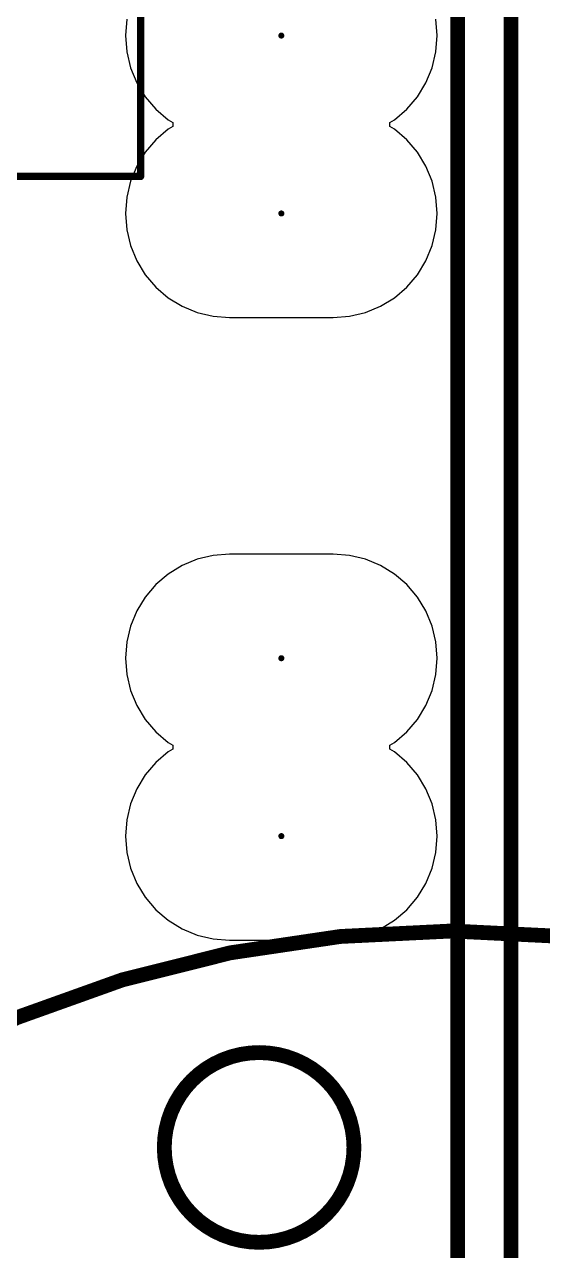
# Model space of a CAD drawing. Extents: x 69 to 227, y 90 to 377.
# Drawn here: x 173.58 to 191.06, y 261.02 to 302.37 of the extents above; entities that cross this region are included whole.
import ezdxf

# ---------------------------------------------------------------- set-up
doc = ezdxf.new("R2010")
doc.units = 0
doc.layers.get('0').update_dxf_attribs({"linetype": 'CONTINUOUS'})
for name, color, linetype in [('BOTTOMLAYER', 5, 'CONTINUOUS'), ('BOTTOMOVERLAY', 54, 'CONTINUOUS'), ('BOTTOMSOLDER', 6, 'CONTINUOUS'), ('TOPLAYER', 1, 'CONTINUOUS'), ('TOPOVERLAY', 2, 'CONTINUOUS'), ('TOPSOLDER', 216, 'CONTINUOUS')]:
    doc.layers.add(name, color=color, linetype=linetype)

# ---------------------------------------------------------------- blocks, each defined once
blk = doc.blocks.new('PEH200YV447BMB2_20')
at = {"layer": 'TOPOVERLAY', "const_width": 0.5}
blk.add_lwpolyline([(38.3, 0, 1), (-38.3, 0, 1)], format="xyb", close=True, dxfattribs=at)
blk = doc.blocks.new('CM300_SKM200_DUAL_FOOTPRI0')
at = {"layer": 'BOTTOMOVERLAY', "const_width": 0.5}
for points in [[(55, -40), (55, 40)], [(53.2, -30.7), (53.2, 30.7)]]:
    blk.add_lwpolyline(points, dxfattribs=at)
at = {"layer": 'BOTTOMOVERLAY'}
for points, const_width in [([(49.7, -24, 1), (43.3, -24, 1)], 0.5), ([(43.175, -24, 1), (43.425, -24, 1)], 0.25), ([(49.575, -24, 1), (49.825, -24, 1)], 0.25)]:
    blk.add_lwpolyline(points, format="xyb", close=True, dxfattribs=dict(at, const_width=const_width))
at = {"layer": 'BOTTOMSOLDER', "const_width": 0.102}
for points in [[(47.199, 13.5, 1), (47.301, 13.5, 1)], [(47.199, 7.5, 1), (47.301, 7.5, 1)], [(47.199, -7.5, 1), (47.301, -7.5, 1)], [(47.199, -13.5, 1), (47.301, -13.5, 1)]]:
    blk.add_lwpolyline(points, format="xyb", close=True, dxfattribs=at)
at = {"layer": 'TOPSOLDER', "const_width": 0.102}
for points in [[(47.199, 13.5, 1), (47.301, 13.5, 1)], [(47.199, 7.5, 1), (47.301, 7.5, 1)], [(47.199, -7.5, 1), (47.301, -7.5, 1)], [(47.199, -13.5, 1), (47.301, -13.5, 1)]]:
    blk.add_lwpolyline(points, format="xyb", close=True, dxfattribs=at)

msp = doc.modelspace()

# ---------------------------------------------------------------- linework, layer by layer
at = {"layer": 'BOTTOMLAYER'}
for p, q in [((177.032, 302.549), (176.989, 302)), ((187.511, 302), (187.468, 302.549)), ((176.989, 302), (177.032, 301.451)), ((187.468, 301.451), (187.511, 302)), ((177.032, 301.451), (177.161, 300.915)), ((187.339, 300.915), (187.468, 301.451)), ((177.161, 300.915), (177.372, 300.406)), ((187.128, 300.406), (187.339, 300.915)), ((177.372, 300.406), (177.66, 299.936)), ((186.84, 299.936), (187.128, 300.406)), ((177.66, 299.936), (178.017, 299.517)), ((186.483, 299.517), (186.84, 299.936)), ((178.017, 299.517), (178.436, 299.16)), ((186.064, 299.16), (186.483, 299.517)), ((178.436, 299.16), (178.593, 299.063)), ((178.593, 299.063), (178.593, 298.936)), ((185.907, 299.063), (186.064, 299.16)), ((185.907, 298.936), (185.907, 299.063)), ((178.436, 298.84), (178.017, 298.483)), ((178.593, 298.936), (178.436, 298.84)), ((186.064, 298.84), (185.907, 298.936)), ((186.483, 298.483), (186.064, 298.84)), ((178.017, 298.483), (177.66, 298.064)), ((186.84, 298.064), (186.483, 298.483)), ((177.66, 298.064), (177.372, 297.594)), ((187.128, 297.594), (186.84, 298.064)), ((177.372, 297.594), (177.161, 297.085)), ((187.339, 297.085), (187.128, 297.594)), ((177.161, 297.085), (177.032, 296.549)), ((187.468, 296.549), (187.339, 297.085)), ((177.032, 296.549), (176.989, 296)), ((187.511, 296), (187.468, 296.549)), ((176.989, 296), (177.032, 295.451)), ((187.468, 295.451), (187.511, 296)), ((177.032, 295.451), (177.161, 294.915)), ((187.339, 294.915), (187.468, 295.451)), ((177.161, 294.915), (177.372, 294.406)), ((187.128, 294.406), (187.339, 294.915)), ((177.372, 294.406), (177.66, 293.936)), ((186.84, 293.936), (187.128, 294.406)), ((177.66, 293.936), (178.017, 293.517)), ((186.483, 293.517), (186.84, 293.936)), ((178.017, 293.517), (178.436, 293.16)), ((178.436, 293.16), (178.906, 292.872)), ((185.594, 292.872), (186.064, 293.16)), ((186.064, 293.16), (186.483, 293.517)), ((178.906, 292.872), (179.415, 292.661)), ((185.085, 292.661), (185.594, 292.872)), ((179.415, 292.661), (179.951, 292.532)), ((179.951, 292.532), (180.5, 292.489)), ((180.5, 292.489), (184, 292.489)), ((184, 292.489), (184.549, 292.532)), ((184.549, 292.532), (185.085, 292.661)), ((180.5, 284.511), (179.951, 284.468)), ((184, 284.511), (180.5, 284.511)), ((184.549, 284.468), (184, 284.511)), ((178.906, 284.128), (178.436, 283.84)), ((179.415, 284.339), (178.906, 284.128)), ((179.951, 284.468), (179.415, 284.339)), ((185.085, 284.339), (184.549, 284.468)), ((185.594, 284.128), (185.085, 284.339)), ((186.064, 283.84), (185.594, 284.128)), ((178.436, 283.84), (178.017, 283.483)), ((186.483, 283.483), (186.064, 283.84)), ((178.017, 283.483), (177.66, 283.064)), ((186.84, 283.064), (186.483, 283.483)), ((177.66, 283.064), (177.372, 282.594)), ((187.128, 282.594), (186.84, 283.064)), ((177.372, 282.594), (177.161, 282.085)), ((187.339, 282.085), (187.128, 282.594)), ((177.161, 282.085), (177.032, 281.549)), ((187.468, 281.549), (187.339, 282.085)), ((177.032, 281.549), (176.989, 281)), ((187.511, 281), (187.468, 281.549)), ((176.989, 281), (177.032, 280.451)), ((187.468, 280.451), (187.511, 281)), ((177.032, 280.451), (177.161, 279.915)), ((187.339, 279.915), (187.468, 280.451)), ((177.161, 279.915), (177.372, 279.406)), ((187.128, 279.406), (187.339, 279.915)), ((177.372, 279.406), (177.66, 278.936)), ((186.84, 278.936), (187.128, 279.406)), ((177.66, 278.936), (178.017, 278.517)), ((186.483, 278.517), (186.84, 278.936)), ((178.017, 278.517), (178.436, 278.16)), ((186.064, 278.16), (186.483, 278.517)), ((178.436, 278.16), (178.593, 278.064)), ((178.593, 277.937), (178.436, 277.84)), ((178.593, 278.064), (178.593, 277.937)), ((185.907, 278.064), (186.064, 278.16)), ((185.907, 277.937), (185.907, 278.064)), ((186.064, 277.84), (185.907, 277.937)), ((178.017, 277.483), (177.66, 277.064)), ((178.436, 277.84), (178.017, 277.483)), ((186.483, 277.483), (186.064, 277.84)), ((186.84, 277.064), (186.483, 277.483)), ((177.66, 277.064), (177.372, 276.594)), ((187.128, 276.594), (186.84, 277.064)), ((177.372, 276.594), (177.161, 276.085)), ((187.339, 276.085), (187.128, 276.594)), ((177.161, 276.085), (177.032, 275.549)), ((187.468, 275.549), (187.339, 276.085)), ((177.032, 275.549), (176.989, 275)), ((187.511, 275), (187.468, 275.549)), ((176.989, 275), (177.032, 274.451)), ((187.468, 274.451), (187.511, 275)), ((177.032, 274.451), (177.161, 273.915)), ((187.339, 273.915), (187.468, 274.451)), ((177.161, 273.915), (177.372, 273.406)), ((187.128, 273.406), (187.339, 273.915)), ((177.372, 273.406), (177.66, 272.936)), ((186.84, 272.936), (187.128, 273.406)), ((177.66, 272.936), (178.017, 272.517)), ((186.483, 272.517), (186.84, 272.936)), ((178.017, 272.517), (178.436, 272.16)), ((186.064, 272.16), (186.483, 272.517)), ((178.436, 272.16), (178.906, 271.872)), ((185.594, 271.872), (186.064, 272.16)), ((178.906, 271.872), (179.415, 271.661)), ((179.415, 271.661), (179.951, 271.532)), ((184.549, 271.532), (185.085, 271.661)), ((185.085, 271.661), (185.594, 271.872)), ((179.951, 271.532), (180.5, 271.489)), ((180.5, 271.489), (184, 271.489)), ((184, 271.489), (184.549, 271.532))]:
    msp.add_line(p, q, dxfattribs=at)
at = {"layer": 'TOPLAYER'}
for p, q in [((177.032, 302.549), (176.989, 302)), ((187.511, 302), (187.468, 302.549)), ((176.989, 302), (177.032, 301.451)), ((187.468, 301.451), (187.511, 302)), ((177.032, 301.451), (177.161, 300.915)), ((187.339, 300.915), (187.468, 301.451)), ((177.161, 300.915), (177.372, 300.406)), ((187.128, 300.406), (187.339, 300.915)), ((177.372, 300.406), (177.66, 299.936)), ((186.84, 299.936), (187.128, 300.406)), ((177.66, 299.936), (178.017, 299.517)), ((186.483, 299.517), (186.84, 299.936)), ((178.017, 299.517), (178.436, 299.16)), ((186.064, 299.16), (186.483, 299.517)), ((178.436, 299.16), (178.593, 299.063)), ((178.593, 299.063), (178.593, 298.936)), ((185.907, 299.063), (186.064, 299.16)), ((185.907, 298.936), (185.907, 299.063)), ((178.436, 298.84), (178.017, 298.483)), ((178.593, 298.936), (178.436, 298.84)), ((186.064, 298.84), (185.907, 298.936)), ((186.483, 298.483), (186.064, 298.84)), ((178.017, 298.483), (177.66, 298.064)), ((186.84, 298.064), (186.483, 298.483)), ((177.66, 298.064), (177.372, 297.594)), ((187.128, 297.594), (186.84, 298.064)), ((177.372, 297.594), (177.161, 297.085)), ((187.339, 297.085), (187.128, 297.594)), ((177.161, 297.085), (177.032, 296.549)), ((187.468, 296.549), (187.339, 297.085)), ((177.032, 296.549), (176.989, 296)), ((187.511, 296), (187.468, 296.549)), ((176.989, 296), (177.032, 295.451)), ((187.468, 295.451), (187.511, 296)), ((177.032, 295.451), (177.161, 294.915)), ((187.339, 294.915), (187.468, 295.451)), ((177.161, 294.915), (177.372, 294.406)), ((187.128, 294.406), (187.339, 294.915)), ((177.372, 294.406), (177.66, 293.936)), ((186.84, 293.936), (187.128, 294.406)), ((177.66, 293.936), (178.017, 293.517)), ((186.483, 293.517), (186.84, 293.936)), ((178.017, 293.517), (178.436, 293.16)), ((178.436, 293.16), (178.906, 292.872)), ((185.594, 292.872), (186.064, 293.16)), ((186.064, 293.16), (186.483, 293.517)), ((178.906, 292.872), (179.415, 292.661)), ((185.085, 292.661), (185.594, 292.872)), ((179.415, 292.661), (179.951, 292.532)), ((179.951, 292.532), (180.5, 292.489)), ((180.5, 292.489), (184, 292.489)), ((184, 292.489), (184.549, 292.532)), ((184.549, 292.532), (185.085, 292.661)), ((180.5, 284.511), (179.951, 284.468)), ((184, 284.511), (180.5, 284.511)), ((184.549, 284.468), (184, 284.511)), ((178.906, 284.128), (178.436, 283.84)), ((179.415, 284.339), (178.906, 284.128)), ((179.951, 284.468), (179.415, 284.339)), ((185.085, 284.339), (184.549, 284.468)), ((185.594, 284.128), (185.085, 284.339)), ((186.064, 283.84), (185.594, 284.128)), ((178.436, 283.84), (178.017, 283.483)), ((186.483, 283.483), (186.064, 283.84)), ((178.017, 283.483), (177.66, 283.064)), ((186.84, 283.064), (186.483, 283.483)), ((177.66, 283.064), (177.372, 282.594)), ((187.128, 282.594), (186.84, 283.064)), ((177.372, 282.594), (177.161, 282.085)), ((187.339, 282.085), (187.128, 282.594)), ((177.161, 282.085), (177.032, 281.549)), ((187.468, 281.549), (187.339, 282.085)), ((177.032, 281.549), (176.989, 281)), ((187.511, 281), (187.468, 281.549)), ((176.989, 281), (177.032, 280.451)), ((187.468, 280.451), (187.511, 281)), ((177.032, 280.451), (177.161, 279.915)), ((187.339, 279.915), (187.468, 280.451)), ((177.161, 279.915), (177.372, 279.406)), ((187.128, 279.406), (187.339, 279.915)), ((177.372, 279.406), (177.66, 278.936)), ((186.84, 278.936), (187.128, 279.406)), ((177.66, 278.936), (178.017, 278.517)), ((186.483, 278.517), (186.84, 278.936)), ((178.017, 278.517), (178.436, 278.16)), ((186.064, 278.16), (186.483, 278.517)), ((178.436, 278.16), (178.593, 278.064)), ((178.593, 277.937), (178.436, 277.84)), ((178.593, 278.064), (178.593, 277.937)), ((185.907, 278.064), (186.064, 278.16)), ((185.907, 277.937), (185.907, 278.064)), ((186.064, 277.84), (185.907, 277.937)), ((178.017, 277.483), (177.66, 277.064)), ((178.436, 277.84), (178.017, 277.483)), ((186.483, 277.483), (186.064, 277.84)), ((186.84, 277.064), (186.483, 277.483)), ((177.66, 277.064), (177.372, 276.594)), ((187.128, 276.594), (186.84, 277.064)), ((177.372, 276.594), (177.161, 276.085)), ((187.339, 276.085), (187.128, 276.594)), ((177.161, 276.085), (177.032, 275.549)), ((187.468, 275.549), (187.339, 276.085)), ((177.032, 275.549), (176.989, 275)), ((187.511, 275), (187.468, 275.549)), ((176.989, 275), (177.032, 274.451)), ((187.468, 274.451), (187.511, 275)), ((177.032, 274.451), (177.161, 273.915)), ((187.339, 273.915), (187.468, 274.451)), ((177.161, 273.915), (177.372, 273.406)), ((187.128, 273.406), (187.339, 273.915)), ((177.372, 273.406), (177.66, 272.936)), ((186.84, 272.936), (187.128, 273.406)), ((177.66, 272.936), (178.017, 272.517)), ((186.483, 272.517), (186.84, 272.936)), ((178.017, 272.517), (178.436, 272.16)), ((186.064, 272.16), (186.483, 272.517)), ((178.436, 272.16), (178.906, 271.872)), ((185.594, 271.872), (186.064, 272.16)), ((178.906, 271.872), (179.415, 271.661)), ((179.415, 271.661), (179.951, 271.532)), ((184.549, 271.532), (185.085, 271.661)), ((185.085, 271.661), (185.594, 271.872)), ((179.951, 271.532), (180.5, 271.489)), ((180.5, 271.489), (184, 271.489)), ((184, 271.489), (184.549, 271.532))]:
    msp.add_line(p, q, dxfattribs=at)
at = {"layer": 'TOPOVERLAY', "const_width": 0.25}
for points in [[(177.5, 297.25), (177.5, 339.25)], [(173, 297.25), (177.5, 297.25)]]:
    msp.add_lwpolyline(points, dxfattribs=at)
at = {"layer": 'TOPOVERLAY', "const_width": 0.125}
msp.add_lwpolyline([(177.438, 297.25, 1), (177.562, 297.25, 1)], format="xyb", close=True, dxfattribs=at)
msp.add_lwpolyline([(177.438, 297.25, 1), (177.562, 297.25, 1)], format="xyb", close=True, dxfattribs=at)

# ---------------------------------------------------------------- block references
for name, p, rotation in [('CM300_SKM200_DUAL_FOOTPRI0', (135, 288.5), 360), ('PEH200YV447BMB2_20', (188, 233.5), 180)]:
    msp.add_blockref(name, p, dxfattribs=dict(rotation=rotation))

doc.saveas('drawing.dxf')
